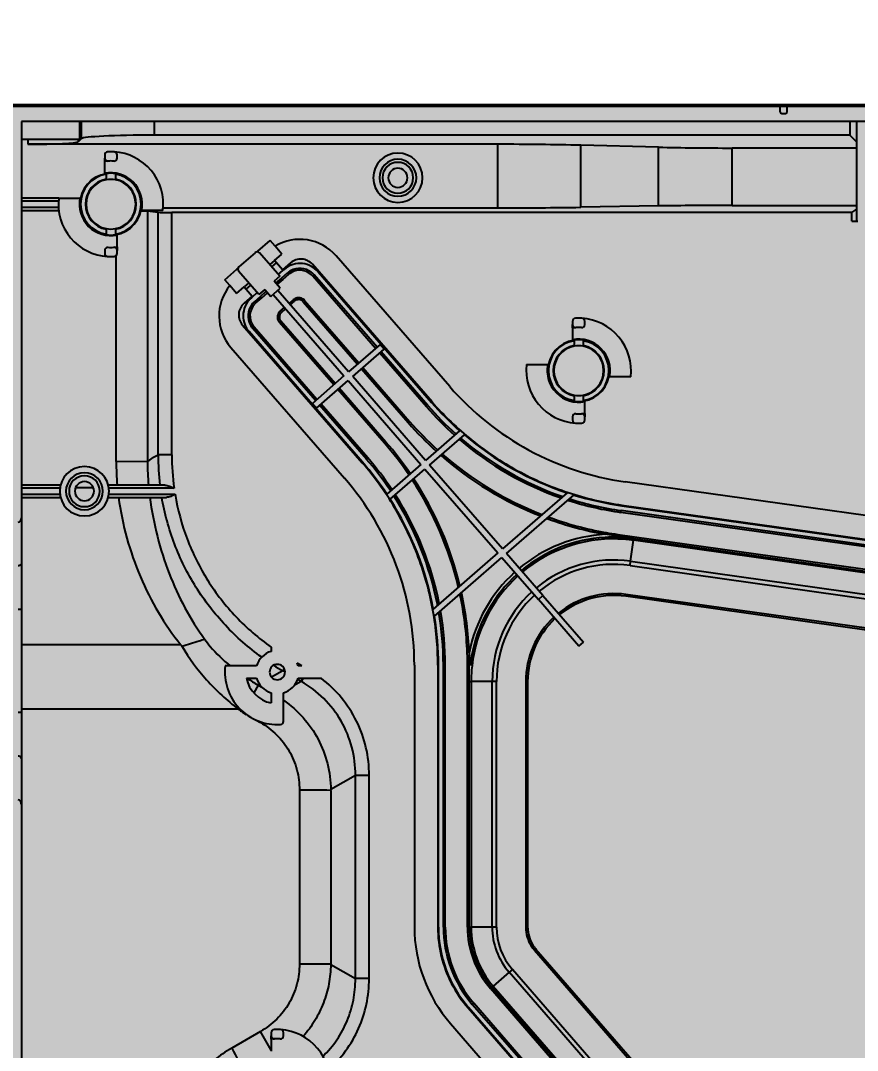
# Model space of a CAD drawing. Header units: millimetres. Extents: x -1070 to 42146, y 1440 to 12921.
# Drawn here: x 911.9 to 1047.5, y 3368.5 to 3535.3 of the extents above; entities that cross this region are included whole.
import ezdxf

# ---------------------------------------------------------------- set-up
doc = ezdxf.new("R2010")
doc.units = ezdxf.units.MM
doc.layers.add('DIM', color=4, linetype='Continuous')
doc.layers.add('n', color=7, linetype='Continuous')
doc.styles.get("Standard").update_dxf_attribs({"font": 'arial.ttf'})
doc.dimstyles.new('ISO-200', dxfattribs={"dimtxt": 30, "dimasz": 25, "dimexe": 1.25, "dimexo": 5, "dimgap": 5, "dimtad": 1, "dimtoh": 1, "dimdec": 1, "dimdsep": 46, "dimtxsty": 'Standard', "dimcen": 2.5, "dimadec": 0, "dimazin": 0, "dimtfac": 1, "dimtdec": 1, "dimtmove": 0, "dimatfit": 3, "dimfxl": 1, "dimarcsym": 0})

# ---------------------------------------------------------------- blocks, each defined once
blk = doc.blocks.new('*D47')
at = {"layer": 'Defpoints', "color": 0, "transparency": 16777216}
for p in [(1160.42, 3626.15), (660.62, 3521.94), (1160.42, 3521.94)]:
    blk.add_point(p, dxfattribs=at)
at = {"layer": 'DIM', "color": 0, "lineweight": -2, "transparency": 16777216}
for p, q in [((660.62, 3526.94), (660.62, 3627.4)), ((1160.42, 3526.94), (1160.42, 3627.4)), ((685.62, 3626.15), (1135.42, 3626.15))]:
    blk.add_line(p, q, dxfattribs=at)
at = {"layer": 'DIM', "color": 0, "transparency": 16777216}
for points in [[(685.62, 3630.32), (685.62, 3621.98), (660.62, 3626.15)], [(1135.42, 3630.32), (1135.42, 3621.98), (1160.42, 3626.15)]]:
    blk.add_solid(points, dxfattribs=at)
at = {"layer": 'DIM', "color": 0, "lineweight": -3, "transparency": 16777216, "insert": (884.82, 3661.79), "char_height": 30, "attachment_point": 2}
blk.add_mtext('499.8', dxfattribs=at)

msp = doc.modelspace()

# ---------------------------------------------------------------- hatches: boundary and pattern name
at = {"lineweight": -3}
h = msp.add_hatch(color=256, dxfattribs=at)
h.dxf.hatch_style = 1
h.paths.add_polyline_path([(910.622, 3521.681), (910.622, 3271.661), (1160.622, 3271.661), (1160.622, 3521.681)])

# ---------------------------------------------------------------- linework, layer by layer
at = {"color": 1, "lineweight": -3}
msp.add_lwpolyline([(660.622, 3521.435), (1160.422, 3521.435), (1160.422, 2771.638), (660.622, 2771.641)], close=True, dxfattribs=at)
at = {"layer": 'DIM', "color": 7, "lineweight": -3}
for p, q in [((660.622, 3521.661), (1160.622, 3521.661)), ((910.622, 3521.681), (1160.622, 3521.681)), ((911.772, 3521.441), (1034.922, 3521.441)), ((1036.122, 3521.441), (1034.922, 3521.441)), ((1034.922, 3521.441), (1034.922, 3520.541)), ((1035.222, 3520.241), (1035.822, 3520.241)), ((1036.122, 3520.541), (1036.122, 3521.441)), ((1036.122, 3521.441), (1159.222, 3521.441)), ((1081.874, 3518.941), (912.022, 3518.941)), ((921.479, 3516.041), (921.479, 3518.941)), ((921.727, 3518.941), (921.727, 3516.147)), ((933.511, 3518.941), (933.511, 3516.733)), ((1046.23, 3518.941), (1046.23, 3516.733)), ((1047.398, 3515.565), (1047.398, 3518.941)), ((921.479, 3516.041), (912.022, 3516.041)), ((913.044, 3516.041), (913.044, 3515.244)), ((989.209, 3515.244), (913.044, 3515.244)), ((921.232, 3516.041), (921.232, 3515.651)), ((921.55, 3515.969), (921.232, 3515.651)), ((921.727, 3516.147), (921.55, 3515.969)), ((1046.23, 3516.733), (933.511, 3516.733)), ((989.209, 3504.94), (989.209, 3515.244)), ((1047.398, 3515.565), (1046.23, 3516.733)), ((1047.322, 3515.506), (1047.322, 3504.766)), ((925.522, 3513.525), (925.522, 3513.024)), ((927.522, 3513.024), (927.522, 3513.525)), ((1015.255, 3514.78), (1002.648, 3515.088)), ((1002.648, 3505.044), (1002.648, 3515.088)), ((1015.255, 3505.25), (1015.255, 3514.78)), ((1047.322, 3514.642), (1027.172, 3514.642)), ((1027.172, 3505.342), (1027.172, 3514.642)), ((925.522, 3512.469), (925.522, 3513.024)), ((925.522, 3510.542), (925.522, 3512.469)), ((925.522, 3510.542), (925.522, 3510.439)), ((925.772, 3510.383), (925.772, 3510.484)), ((925.772, 3510.383), (925.772, 3509.597)), ((927.272, 3510.484), (927.272, 3510.383)), ((927.272, 3510.383), (927.272, 3509.597)), ((927.522, 3510.439), (927.522, 3510.542)), ((925.772, 3509.597), (925.772, 3509.495)), ((927.272, 3509.495), (927.272, 3509.597)), ((918.081, 3506.541), (912.022, 3506.541)), ((918.036, 3506.041), (912.022, 3506.041)), ((918.081, 3506.541), (921.521, 3506.541)), ((921.624, 3506.541), (921.521, 3506.541)), ((931.523, 3506.541), (931.42, 3506.541)), ((1015.255, 3505.25), (1002.648, 3505.044)), ((1027.172, 3505.342), (1047.322, 3505.342)), ((912.022, 3505.041), (918.036, 3505.041)), ((912.022, 3504.541), (918.081, 3504.541)), ((921.521, 3504.541), (921.624, 3504.541)), ((931.41, 3504.49), (931.521, 3504.487)), ((931.42, 3504.541), (931.523, 3504.541)), ((931.521, 3504.487), (932.461, 3504.462)), ((934.963, 3504.541), (931.523, 3504.541)), ((932.461, 3504.462), (934.177, 3504.239)), ((935, 3504.94), (989.209, 3504.94)), ((1046.576, 3504.179), (936.398, 3504.179)), ((1046.576, 3504.179), (1047.398, 3504.727)), ((1046.576, 3502.791), (1046.576, 3504.179)), ((1047.398, 3502.791), (1047.398, 3504.727)), ((1046.576, 3502.791), (1047.555, 3502.791)), ((925.522, 3500.642), (925.522, 3500.54)), ((925.772, 3501.586), (925.772, 3501.484)), ((925.772, 3501.484), (925.772, 3500.698)), ((925.772, 3500.597), (925.772, 3500.698)), ((927.272, 3501.484), (927.272, 3501.586)), ((927.272, 3501.484), (927.272, 3500.698)), ((927.272, 3500.698), (927.272, 3500.597)), ((927.522, 3500.54), (927.522, 3500.642)), ((927.522, 3498.613), (927.522, 3500.54)), ((927.522, 3498.613), (927.522, 3498.057)), ((950.348, 3497.952), (952.31, 3499.657)), ((953.119, 3498.727), (952.31, 3499.657)), ((954.222, 3497.458), (953.119, 3498.727)), ((925.522, 3498.057), (925.522, 3497.556)), ((927.522, 3497.556), (927.522, 3498.057)), ((949.914, 3497.688), (947.273, 3495.392)), ((950.179, 3497.805), (950.348, 3497.952)), ((953.9, 3493.865), (950.62, 3497.639)), ((953.015, 3496.408), (954.222, 3497.458)), ((981.422, 3475.999), (963.026, 3497.161)), ((953.015, 3496.408), (952.26, 3495.752)), ((952.588, 3495.374), (953.343, 3496.03)), ((954.327, 3494.898), (953.015, 3496.408)), ((955.648, 3496.047), (954.327, 3494.898)), ((944.989, 3493.294), (946.951, 3494.999)), ((946.951, 3494.999), (947.12, 3495.146)), ((950.504, 3490.913), (947.224, 3494.686)), ((953.9, 3493.865), (952.957, 3493.045)), ((954.163, 3493.563), (953.219, 3492.743)), ((953.638, 3494.167), (954.392, 3494.823)), ((955.106, 3494.383), (954.163, 3493.563)), ((955.303, 3494.157), (954.359, 3493.337)), ((954.392, 3494.823), (954.581, 3494.987)), ((955.303, 3494.157), (955.106, 3494.383)), ((959.253, 3493.881), (959.479, 3494.077)), ((969.422, 3482.183), (959.253, 3493.881)), ((969.648, 3482.379), (959.479, 3494.077)), ((945.798, 3492.363), (944.989, 3493.294)), ((946.902, 3491.094), (945.798, 3492.363)), ((946.902, 3491.094), (948.109, 3492.143)), ((948.864, 3492.8), (948.109, 3492.143)), ((948.109, 3492.143), (949.421, 3490.634)), ((948.437, 3491.766), (949.192, 3492.422)), ((952.431, 3490.601), (953.941, 3491.913)), ((953.941, 3491.913), (952.957, 3493.045)), ((954.359, 3493.337), (953.416, 3492.517)), ((949.421, 3490.634), (948.1, 3489.486)), ((949.298, 3490.395), (949.487, 3490.559)), ((949.487, 3490.559), (950.242, 3491.215)), ((949.823, 3489.791), (950.766, 3490.611)), ((950.02, 3489.564), (950.963, 3490.384)), ((951.447, 3491.733), (950.504, 3490.913)), ((950.766, 3490.611), (951.71, 3491.431)), ((950.963, 3490.384), (951.907, 3491.205)), ((951.447, 3491.733), (952.431, 3490.601)), ((952.809, 3490.929), (964.29, 3477.721)), ((965.045, 3478.377), (953.564, 3491.585)), ((949.823, 3489.791), (950.02, 3489.564)), ((953.967, 3488.225), (954.646, 3488.816)), ((954.163, 3487.999), (954.843, 3488.589)), ((955.4, 3489.472), (956.08, 3490.062)), ((955.597, 3489.245), (956.277, 3489.836)), ((956.08, 3490.062), (956.277, 3489.836)), ((957.914, 3489.934), (957.687, 3489.737)), ((957.687, 3489.737), (966.478, 3479.624)), ((957.914, 3489.934), (966.705, 3479.821)), ((953.967, 3488.225), (954.163, 3487.999)), ((949.517, 3485.417), (949.744, 3485.614)), ((953.838, 3486.391), (954.065, 3486.588)), ((962.629, 3476.278), (953.838, 3486.391)), ((962.856, 3476.475), (954.065, 3486.588)), ((1001.318, 3486.556), (1001.318, 3486.055)), ((1001.318, 3485.5), (1001.318, 3486.055)), ((1001.318, 3485.5), (1001.318, 3483.573)), ((1003.318, 3486.055), (1003.318, 3486.556)), ((1001.318, 3483.573), (1001.318, 3483.47)), ((1001.568, 3483.414), (1001.568, 3483.515)), ((1003.068, 3483.515), (1003.068, 3483.414)), ((1003.318, 3483.47), (1003.318, 3483.573)), ((970.157, 3482.821), (965.045, 3478.377)), ((965.701, 3477.623), (970.813, 3482.067)), ((970.813, 3482.067), (970.157, 3482.821)), ((1001.568, 3483.414), (1001.568, 3482.628)), ((1001.568, 3482.628), (1001.568, 3482.527)), ((1003.068, 3483.414), (1003.068, 3482.628)), ((1003.068, 3482.527), (1003.068, 3482.628)), ((993.877, 3479.572), (997.317, 3479.572)), ((997.42, 3479.572), (997.317, 3479.572)), ((1007.319, 3479.572), (1007.216, 3479.572)), ((997.317, 3477.572), (997.42, 3477.572)), ((1007.216, 3477.572), (1007.319, 3477.572)), ((1010.759, 3477.572), (1007.319, 3477.572))]:
    msp.add_line(p, q, dxfattribs=at)
for centre, radius, start, end in [((1035.222, 3520.541), 0.3, 180, 270), ((1035.822, 3520.541), 0.3, 270, 0), ((926.022, 3513.525), 0.5, 93.58332, 180), ((926.522, 3505.541), 8.5, 86.41668, 93.58332), ((926.522, 3505.541), 8.5, 353.24367, 86.41668), ((927.022, 3513.525), 0.5, 0, 86.41668), ((973.022, 3509.822), 4, 0, 180), ((926.022, 3513.024), 0.5, 180, 273.82255), ((926.522, 3505.541), 7, 93.82255, 98.21321), ((926.522, 3505.541), 7, 86.17745, 93.82255), ((927.022, 3513.024), 0.5, 266.17745, 0), ((973.022, 3509.822), 3, 0, 180), ((973.022, 3509.822), 2.5, 0, 180), ((926.522, 3505.541), 5, 98.62693, 180), ((926.522, 3505.541), 4.9, 98.80437, 261.19563), ((926.522, 3505.541), 5.1, 348.69227, 101.30773), ((926.522, 3505.541), 5, 81.37307, 98.62693), ((926.522, 3505.541), 5, 0, 81.37307), ((926.522, 3505.541), 4.9, 278.80437, 81.19563), ((973.022, 3509.822), 1.55, 0, 180), ((926.522, 3505.541), 4.125, 100.47568, 259.52432), ((926.522, 3505.541), 4.025, 100.739, 180), ((926.522, 3505.541), 4.025, 79.261, 100.739), ((926.522, 3505.541), 4.125, 280.47568, 79.52432), ((926.522, 3505.541), 4.025, 0, 79.261), ((973.022, 3509.822), 4, 180, 0), ((973.022, 3509.822), 3, 180, 0), ((973.022, 3509.822), 2.5, 180, 0), ((973.022, 3509.822), 1.55, 180, 0), ((926.522, 3505.541), 8.5, 173.24367, 266.41668), ((926.522, 3505.541), 5.1, 168.69227, 281.30773), ((926.522, 3505.541), 5, 180, 261.37307), ((926.522, 3505.541), 4.025, 180, 259.261), ((926.522, 3505.541), 4.025, 280.739, 0), ((926.522, 3505.541), 5, 278.62693, 0), ((926.522, 3505.541), 4.025, 259.261, 280.739), ((926.522, 3505.541), 5, 261.37307, 278.62693), ((926.022, 3498.057), 0.5, 86.17745, 180), ((926.522, 3505.541), 7, 266.17745, 273.82255), ((926.522, 3505.541), 7, 273.82255, 278.21321), ((927.022, 3498.057), 0.5, 0, 93.82255), ((957.14, 3492.044), 7.8, 41, 121.03323), ((926.022, 3497.556), 0.5, 180, 266.41668), ((926.522, 3505.541), 8.5, 266.41668, 273.58332), ((927.022, 3497.556), 0.5, 273.58332, 0), ((950.243, 3497.311), 0.5, 41, 131), ((947.601, 3495.014), 0.5, 131, 221), ((957.14, 3492.044), 3.9, 111.01277, 131), ((957.288, 3494.16), 2.5, 108.49993, 131), ((957.14, 3492.044), 3.9, 105.98723, 111.01277), ((957.14, 3492.044), 3.9, 60.98723, 105.98723), ((957.288, 3494.16), 2.5, 85.99988, 108.49993), ((957.288, 3494.16), 2.5, 63.49994, 85.99988), ((957.288, 3494.16), 2.5, 41, 63.49994), ((957.14, 3492.044), 3.9, 41, 60.98723), ((957.14, 3492.044), 3.1, 118.91298, 131), ((957.14, 3492.044), 2.8, 124.99881, 131), ((957.14, 3492.044), 2.8, 47.00142, 124.99881), ((957.14, 3492.044), 3.1, 53.08702, 118.91298), ((957.14, 3492.044), 3.1, 41, 53.08702), ((957.14, 3492.044), 2.8, 41, 47.00142), ((951.857, 3487.451), 7.8, 140.96677, 221), ((951.857, 3487.451), 3.9, 131, 150.98723), ((956.933, 3489.081), 1.3, 123.38953, 131), ((956.933, 3489.081), 1.3, 93.53964, 123.38953), ((956.933, 3489.081), 1.3, 78.49811, 93.53964), ((956.933, 3489.081), 1.3, 41, 78.49811), ((949.741, 3487.599), 2.5, 153.49994, 175.99988), ((949.741, 3487.599), 2.5, 131, 153.49994), ((951.857, 3487.451), 3.9, 150.98723, 195.98723), ((951.857, 3487.451), 3.1, 143.08702, 208.91298), ((951.857, 3487.451), 2.8, 137.0428, 214.95761), ((951.857, 3487.451), 3.1, 131, 143.08702), ((951.857, 3487.451), 2.8, 131, 137.0428), ((956.933, 3489.081), 1, 123.29166, 131), ((956.933, 3489.081), 1, 108.5, 123.29166), ((956.933, 3489.081), 1, 63.5, 108.5), ((956.933, 3489.081), 1, 41, 63.5), ((949.741, 3487.599), 2.5, 175.99988, 198.49993), ((954.819, 3487.244), 1.3, 168.49811, 183.53964), ((954.819, 3487.244), 1.3, 183.53964, 198.68507), ((954.819, 3487.244), 1.3, 131, 168.49811), ((954.819, 3487.244), 1.3, 198.68507, 221), ((954.819, 3487.244), 1, 153.5, 198.5), ((954.819, 3487.244), 1, 198.5, 213.29166), ((954.819, 3487.244), 1, 131, 153.5), ((1001.818, 3486.556), 0.5, 93.58332, 180), ((1002.318, 3478.572), 8.5, 86.41668, 93.58332), ((1002.318, 3478.572), 8.5, 353.24367, 86.41668), ((1002.818, 3486.556), 0.5, 0, 86.41668), ((949.741, 3487.599), 2.5, 198.49993, 221), ((951.857, 3487.451), 3.9, 195.98723, 201.01277), ((951.857, 3487.451), 3.9, 201.01277, 221), ((951.857, 3487.451), 3.1, 208.91298, 214.89228), ((951.857, 3487.451), 3.1, 214.89228, 221), ((951.857, 3487.451), 2.8, 214.95761, 221), ((954.819, 3487.244), 1, 213.29166, 221), ((1001.818, 3486.055), 0.5, 180, 273.82255), ((1002.318, 3478.572), 7, 93.82255, 98.21321), ((1002.318, 3478.572), 7, 86.17745, 93.82255), ((1002.818, 3486.055), 0.5, 266.17745, 0), ((1002.318, 3478.572), 5, 98.62693, 180), ((1002.318, 3478.572), 5.1, 348.69227, 101.30773), ((1002.318, 3478.572), 5, 81.37307, 98.62693), ((1002.318, 3478.572), 5, 0, 81.37307), ((1002.318, 3478.572), 4.025, 100.739, 180), ((1002.318, 3478.572), 4.025, 79.261, 100.739), ((1002.318, 3478.572), 4.025, 0, 79.261)]:
    msp.add_arc(centre, radius, start, end, dxfattribs=at)
for centre, major_axis, ratio, start_param, end_param in [((913.044, 3515.674), (8.2, 0), 0.0524078, -1.5707963, -0.0523599), ((933.511, 3516.114), (11.8, 0), 0.0524078, 1.5707963, 3.0892328), ((989.209, 3513.578), (31.8, 0), 0.0524078, 1.134464, 1.5707963), ((1055.522, 3515.506), (8.2, 0), 0.0524078, 3.0052701, 3.1415927), ((1027.172, 3516.119), (28.2, 0), 0.0524078, -2.0071286, -1.5707963), ((1027.172, 3504.357), (28.2, 0), 0.0349208, 1.5707963, 2.0071286), ((936.398, 3504.259), (2.3, 0), 0.0349208, -2.8797933, -1.5707963), ((989.209, 3506.051), (31.8, 0), 0.0349208, -1.5707963, -1.134464), ((1055.522, 3504.766), (8.2, 0), 0.0349208, 3.1415926, 3.2779152)]:
    msp.add_ellipse(centre, major_axis=major_axis, ratio=ratio, start_param=start_param, end_param=end_param, dxfattribs=at)
at = {"layer": 'n', "color": 7, "linetype": 'Continuous', "lineweight": -3, "true_color": 0xffffff}
for p, q in [((912.022, 3518.941), (912.022, 3454.748)), ((932.461, 3504.462), (932.461, 3463.827)), ((934.177, 3464.919), (934.177, 3504.239)), ((936.398, 3464.919), (936.398, 3504.179)), ((927.388, 3463.837), (927.388, 3497.216)), ((978.554, 3473.506), (959.175, 3495.8)), ((960.083, 3494.602), (978.478, 3473.441)), ((947.854, 3485.959), (967.233, 3463.665)), ((959.686, 3473.719), (949.517, 3485.417)), ((959.913, 3473.916), (949.744, 3485.614)), ((967.309, 3463.731), (948.913, 3484.893)), ((945.97, 3482.334), (964.365, 3461.172)), ((977.648, 3472.719), (970.078, 3481.428)), ((977.875, 3472.916), (970.304, 3481.625)), ((967.135, 3478.869), (974.705, 3470.16)), ((967.361, 3479.066), (974.931, 3470.357)), ((964.29, 3477.721), (959.178, 3473.277)), ((959.834, 3472.523), (964.946, 3476.967)), ((964.946, 3476.967), (976.755, 3463.382)), ((977.51, 3464.038), (965.701, 3477.623)), ((970.856, 3466.815), (963.286, 3475.523)), ((971.082, 3467.011), (963.512, 3475.72)), ((1001.318, 3473.674), (1001.318, 3473.571)), ((1001.568, 3474.617), (1001.568, 3474.516)), ((1001.568, 3474.516), (1001.568, 3473.73)), ((1001.568, 3473.629), (1001.568, 3473.73)), ((1003.068, 3474.516), (1003.068, 3474.617)), ((1003.068, 3474.516), (1003.068, 3473.73)), ((1003.068, 3473.73), (1003.068, 3473.629)), ((1003.318, 3473.571), (1003.318, 3473.674)), ((1003.318, 3471.644), (1003.318, 3473.571)), ((959.178, 3473.277), (959.834, 3472.523)), ((967.913, 3464.256), (960.342, 3472.965)), ((968.139, 3464.453), (960.569, 3473.161)), ((977.648, 3472.719), (977.875, 3472.916)), ((974.931, 3470.357), (974.705, 3470.16)), ((1001.318, 3471.089), (1001.318, 3470.588)), ((1003.318, 3471.644), (1003.318, 3471.089)), ((1003.318, 3470.588), (1003.318, 3471.089)), ((983.033, 3468.839), (977.51, 3464.038)), ((970.856, 3466.815), (971.082, 3467.011)), ((978.166, 3463.283), (983.795, 3468.177)), ((932.461, 3463.827), (927.388, 3463.837)), ((936.398, 3464.919), (934.177, 3464.919)), ((967.913, 3464.256), (968.139, 3464.453)), ((976.755, 3463.382), (971.232, 3458.581)), ((971.782, 3457.734), (977.411, 3462.627)), ((977.411, 3462.627), (989.22, 3449.042)), ((989.975, 3449.698), (978.166, 3463.283)), ((1051.866, 3454.655), (1009.86, 3460.559)), ((918.367, 3460.041), (912.022, 3460.041)), ((918.272, 3459.541), (912.022, 3459.541)), ((912.022, 3458.541), (918.272, 3458.541)), ((920.811, 3459.64), (923.67, 3459.64)), ((935.264, 3460.041), (926.113, 3460.041)), ((936.773, 3459.541), (926.209, 3459.541)), ((926.209, 3458.541), (936.927, 3458.541)), ((1000.429, 3458.786), (989.975, 3449.698)), ((912.022, 3458.041), (918.367, 3458.041)), ((926.113, 3458.041), (935.559, 3458.041)), ((990.631, 3448.944), (1000.833, 3457.813)), ((1000.833, 3457.813), (1001.542, 3458.429)), ((1009.331, 3456.796), (1051.337, 3450.892)), ((1009.164, 3455.608), (1009.206, 3455.905)), ((1051.17, 3449.704), (1009.164, 3455.608)), ((1051.212, 3450.001), (1009.206, 3455.905)), ((1009.317, 3456.697), (1051.324, 3450.793)), ((912.022, 3454.748), (912.022, 3447.323)), ((1008.621, 3451.746), (1006.624, 3452.064)), ((1008.663, 3452.043), (1008.621, 3451.746)), ((1008.663, 3452.043), (1050.669, 3446.139)), ((1008.621, 3451.746), (1011.254, 3451.375)), ((1010.739, 3447.704), (1011.214, 3451.085)), ((1011.254, 3451.375), (1011.214, 3451.085)), ((1050.587, 3445.552), (1011.214, 3451.085)), ((1011.254, 3451.375), (1050.628, 3445.842)), ((989.22, 3449.042), (978.766, 3439.955)), ((996.535, 3442.151), (990.631, 3448.944)), ((912.022, 3447.323), (912.022, 3439.899)), ((978.965, 3438.802), (989.876, 3448.288)), ((989.876, 3448.288), (995.781, 3441.495)), ((1010.64, 3447.004), (1010.739, 3447.704)), ((1010.64, 3447.004), (1050.013, 3441.471)), ((1010.739, 3447.704), (1050.112, 3442.171)), ((995.781, 3441.495), (996.535, 3442.151)), ((996.535, 3442.151), (1003.096, 3434.604)), ((1009.939, 3442.017), (1009.981, 3442.314)), ((1049.312, 3436.484), (1009.939, 3442.017)), ((1049.354, 3436.781), (1009.981, 3442.314)), ((1002.341, 3433.948), (995.781, 3441.495)), ((912.022, 3439.899), (911.522, 3439.899)), ((912.022, 3439.899), (912.022, 3423.183)), ((937.842, 3434.161), (912.022, 3434.161)), ((952.49, 3433.787), (952.49, 3433.098)), ((1002.341, 3433.948), (1003.096, 3434.604)), ((984.561, 3432.884), (984.598, 3430.863)), ((950.136, 3430.744), (945.049, 3430.744)), ((954.589, 3430.341), (954.364, 3429.953)), ((957.437, 3430.744), (956.682, 3431.18)), ((957.437, 3430.744), (956.844, 3430.744)), ((975.698, 3430.863), (975.698, 3388.443)), ((979.498, 3430.863), (979.498, 3388.443)), ((979.598, 3388.443), (979.598, 3430.863)), ((980.398, 3388.443), (980.398, 3430.863)), ((980.398, 3430.863), (980.698, 3430.863)), ((980.698, 3388.443), (980.698, 3430.863)), ((984.298, 3388.443), (984.298, 3430.863)), ((984.598, 3430.863), (984.298, 3430.863)), ((984.598, 3428.203), (984.598, 3430.863)), ((948.489, 3428.744), (950.136, 3428.744)), ((954.364, 3429.953), (952.559, 3428.91)), ((954.74, 3429.736), (954.364, 3429.953)), ((957.355, 3428.226), (956.783, 3428.556)), ((956.844, 3428.744), (960.581, 3428.744)), ((957.654, 3428.744), (957.355, 3428.226)), ((950.403, 3427.629), (949.67, 3426.365)), ((950.595, 3427.777), (950.371, 3427.647)), ((950.371, 3427.647), (951.001, 3427.284)), ((957.355, 3428.226), (956.245, 3427.585)), ((984.598, 3388.443), (984.598, 3428.203)), ((984.598, 3428.203), (984.891, 3428.203)), ((988.305, 3428.203), (984.891, 3428.203)), ((984.891, 3428.203), (984.891, 3388.443)), ((989.012, 3428.203), (988.305, 3428.203)), ((988.305, 3388.443), (988.305, 3428.203)), ((989.012, 3388.443), (989.012, 3428.203)), ((993.748, 3428.203), (993.748, 3388.443)), ((994.048, 3428.203), (993.748, 3428.203)), ((994.048, 3428.203), (994.048, 3388.443)), ((952.49, 3426.39), (952.49, 3424.743)), ((954.49, 3421.76), (954.49, 3426.39)), ((947.177, 3423.755), (912.022, 3423.755)), ((947.712, 3423.509), (947.645, 3423.399)), ((912.022, 3423.183), (911.522, 3423.183)), ((912.022, 3423.183), (912.022, 3415.758)), ((947.645, 3423.401), (947.826, 3423.259)), ((947.883, 3423.356), (947.825, 3423.26)), ((947.826, 3423.259), (948.454, 3422.896)), ((950.078, 3421.959), (950.747, 3421.573)), ((950.808, 3421.679), (950.746, 3421.574)), ((912.022, 3415.758), (912.022, 3408.334)), ((966.145, 3413.001), (962.151, 3410.695)), ((966.145, 3380.08), (966.145, 3413.001)), ((968.367, 3413.001), (966.145, 3413.001)), ((968.367, 3380.08), (968.367, 3413.001)), ((957.081, 3410.61), (957.079, 3382.477)), ((962.152, 3410.579), (962.151, 3410.695)), ((962.152, 3410.579), (962.152, 3382.502)), ((912.022, 3408.334), (912.022, 3273.041)), ((980.398, 3388.443), (980.698, 3388.443)), ((984.598, 3388.443), (984.298, 3388.443)), ((984.598, 3388.443), (984.891, 3388.443)), ((988.305, 3388.443), (984.891, 3388.443)), ((989.012, 3388.443), (988.305, 3388.443)), ((994.048, 3388.443), (993.748, 3388.443)), ((995.385, 3384.868), (995.158, 3384.671)), ((995.158, 3384.671), (1018.15, 3358.222)), ((995.385, 3384.868), (1018.376, 3358.419)), ((962.151, 3382.386), (962.152, 3382.502)), ((962.151, 3382.386), (966.145, 3380.08)), ((968.367, 3380.08), (966.145, 3380.08)), ((991.05, 3381.1), (988.474, 3378.86)), ((991.584, 3381.564), (991.05, 3381.1)), ((1014.042, 3354.651), (991.05, 3381.1)), ((1014.575, 3355.115), (991.584, 3381.564)), ((988.253, 3378.668), (988.026, 3378.471)), ((1011.018, 3352.022), (988.026, 3378.471)), ((988.253, 3378.668), (988.474, 3378.86)), ((1011.244, 3352.219), (988.253, 3378.668)), ((988.474, 3378.86), (1011.465, 3352.411)), ((984.404, 3375.322), (992.619, 3365.871)), ((992.694, 3365.937), (984.479, 3375.388)), ((985.083, 3375.912), (985.309, 3376.109)), ((993.757, 3365.933), (985.083, 3375.912)), ((993.984, 3366.13), (985.309, 3376.109)), ((981.536, 3372.829), (1004.527, 3346.38)), ((950.752, 3371.51), (946.096, 3368.824)), ((952.49, 3371.322), (952.49, 3370.821)), ((952.49, 3370.266), (952.49, 3370.821)), ((952.49, 3370.266), (952.49, 3368.339)), ((954.49, 3370.821), (954.49, 3371.322))]:
    msp.add_line(p, q, dxfattribs=at)
for centre, radius, start, end in [((1002.318, 3478.572), 4.9, 98.80437, 261.19563), ((1002.318, 3478.572), 4.125, 100.47568, 259.52432), ((1002.318, 3478.572), 4.9, 278.80437, 81.19563), ((1002.318, 3478.572), 4.125, 280.47568, 79.52432), ((1002.318, 3478.572), 8.5, 173.24367, 266.41668), ((1002.318, 3478.572), 5.1, 168.69227, 281.30773), ((1002.318, 3478.572), 5, 180, 261.37307), ((1002.318, 3478.572), 4.025, 180, 259.261), ((1002.318, 3478.572), 4.025, 280.739, 0), ((1002.318, 3478.572), 5, 278.62693, 0), ((1016.289, 3506.309), 46.2, 221, 262), ((1016.289, 3506.309), 50, 221, 231.25), ((1002.318, 3478.572), 4.025, 259.261, 280.739), ((1002.318, 3478.572), 5, 261.37307, 278.62693), ((1016.289, 3506.309), 51.2, 221, 228.24935), ((1016.289, 3506.309), 50.9, 221, 228.25263), ((1016.289, 3506.309), 50.1, 221, 228.4094), ((1016.289, 3506.309), 55.1, 221, 227.73377), ((1016.289, 3506.309), 54.8, 221, 227.73663), ((1001.818, 3471.089), 0.5, 86.17745, 180), ((1001.818, 3470.588), 0.5, 180, 266.41668), ((1002.318, 3478.572), 7, 266.17745, 273.82255), ((1002.318, 3478.572), 7, 273.82255, 278.21321), ((1002.818, 3471.089), 0.5, 0, 93.82255), ((1002.818, 3470.588), 0.5, 273.58332, 0), ((1002.318, 3478.572), 8.5, 266.41668, 273.58332), ((929.498, 3430.863), 54.8, 34.26337, 41), ((929.498, 3430.863), 55.1, 34.26623, 41), ((1016.289, 3506.309), 51.2, 229.37892, 229.43559), ((1016.289, 3506.309), 51.2, 229.43559, 250.82031), ((1016.289, 3506.309), 50.9, 229.42866, 250.82594), ((1016.289, 3506.309), 50.1, 229.56425, 251.544), ((1016.289, 3506.309), 50, 231.25, 241.5), ((973.567, 3463.906), 46.179, 180.08494, 184.80099), ((973.389, 3463.734), 40.928, 179.8691, 185.17708), ((975.374, 3465.007), 41.198, 180.12265, 186.92405), ((975.278, 3464.927), 38.88, 180.01106, 187.96246), ((929.498, 3430.863), 50, 30.75, 41), ((929.498, 3430.863), 50.1, 33.5906, 41), ((929.498, 3430.863), 50.9, 33.74737, 41), ((929.498, 3430.863), 51.2, 33.75065, 41), ((1016.289, 3506.309), 55.1, 228.78204, 228.8308), ((1016.289, 3506.309), 55.1, 228.8308, 248.52165), ((1016.289, 3506.309), 54.8, 228.8249, 248.52658), ((922.24, 3459.041), 4, 0, 180), ((922.24, 3459.041), 3, 0, 180), ((1016.289, 3506.309), 50, 241.5, 251.75), ((922.24, 3459.041), 2.5, 0, 180), ((922.24, 3459.041), 1.55, 0, 180), ((929.498, 3430.863), 46.2, 0, 41), ((929.498, 3430.863), 54.8, 13.47342, 33.1751), ((929.498, 3430.863), 55.1, 33.1692, 33.21796), ((929.498, 3430.863), 55.1, 13.47835, 33.1692), ((922.24, 3459.041), 4, 180, 0), ((922.24, 3459.041), 3, 180, 0), ((922.24, 3459.041), 2.5, 180, 0), ((922.24, 3459.041), 1.55, 180, 0), ((1016.289, 3506.309), 50, 251.75, 262), ((929.498, 3430.863), 50.1, 10.456, 32.43575), ((929.498, 3430.863), 50.9, 32.41847, 32.57134), ((929.498, 3430.863), 50.9, 11.17406, 32.41847), ((929.498, 3430.863), 51.2, 32.56441, 32.62108), ((929.498, 3430.863), 51.2, 11.17969, 32.56441), ((1016.289, 3506.309), 50.9, 250.82594, 251.01405), ((1016.289, 3506.309), 51.2, 252.1187, 252.32655), ((1016.289, 3506.309), 51.2, 252.32655, 262), ((1016.289, 3506.309), 50.9, 252.32278, 262), ((1016.289, 3506.309), 50.1, 252.88121, 262), ((929.498, 3430.863), 50, 20.5, 30.75), ((1016.289, 3506.309), 54.8, 248.52658, 248.6852), ((1016.289, 3506.309), 55.1, 249.70059, 249.87626), ((1016.289, 3506.309), 55.1, 249.87626, 259.89668), ((1016.289, 3506.309), 54.8, 249.87246, 259.9023), ((1007.998, 3428.203), 23.9, 93.29629, 129.80126), ((1016.289, 3506.309), 54.8, 259.9023, 259.97711), ((1016.289, 3506.309), 54.8, 259.97711, 262), ((1007.998, 3428.203), 23.4, 93.46854, 129.77564), ((1007.998, 3428.203), 23.107, 88.45538, 129.76012), ((1007.998, 3428.203), 23.4, 93.31535, 93.46854), ((1007.998, 3428.203), 23.4, 88.5961, 93.31535), ((1007.998, 3428.203), 23.4, 88.48835, 88.5961), ((1007.998, 3428.203), 23.4, 88.41734, 88.48835), ((1007.998, 3428.203), 23.107, 88.36775, 88.45538), ((1007.998, 3428.203), 23.4, 82, 88.41734), ((1007.998, 3428.203), 23.107, 82, 88.36775), ((929.498, 3430.863), 50, 10.25, 20.5), ((1007.998, 3428.203), 19.693, 82, 129.54511), ((1007.998, 3428.203), 18.986, 82, 129.49091), ((1007.998, 3428.203), 23.9, 132.19874, 168.72459), ((1007.998, 3428.203), 23.107, 132.23988, 173.54462), ((1007.998, 3428.203), 23.4, 132.22436, 167.52512), ((929.498, 3430.863), 54.8, 13.3148, 13.47342), ((929.498, 3430.863), 54.8, 2.0977, 12.12754), ((929.498, 3430.863), 55.1, 12.12376, 12.29941), ((929.498, 3430.863), 55.1, 2.09386, 12.12376), ((1007.998, 3428.203), 19.693, 132.45489, 180), ((1007.998, 3428.203), 18.986, 132.50909, 180), ((1007.998, 3428.203), 14.25, 82, 128.98921), ((1007.998, 3428.203), 13.95, 82, 128.94595), ((929.498, 3430.863), 50.9, 10.98595, 11.17406), ((929.498, 3430.863), 50, 0, 10.25), ((929.498, 3430.863), 50, 0, 10.25), ((929.498, 3430.863), 50.1, 0, 9.11879), ((929.498, 3430.863), 50.9, 0, 9.67722), ((929.498, 3430.863), 51.2, 9.67345, 9.8813), ((929.498, 3430.863), 51.2, 0, 9.67345), ((1007.998, 3428.203), 14.25, 133.01079, 180), ((1007.998, 3428.203), 13.95, 133.05405, 180), ((946.48, 3441.069), 11.06, 218.65004, 220.32958), ((953.49, 3429.744), 3.5, 106.60155, 163.39845), ((929.498, 3430.863), 54.8, 2.02285, 2.0977), ((929.498, 3430.863), 54.8, 0, 2.02285), ((1007.998, 3428.203), 23.4, 168.70787, 172.71823), ((1007.998, 3428.203), 23.4, 167.52512, 168.70787), ((953.49, 3429.744), 8.5, 173.24367, 273.58332), ((953.49, 3429.744), 1.25, 0, 180), ((975.102, 3465.694), 41.321, 237.49746, 239.87724), ((953.49, 3429.744), 3.5, 16.60155, 24.22159), ((1007.998, 3428.203), 23.4, 173.52023, 173.5978), ((1007.998, 3428.203), 23.4, 172.71823, 173.52023), ((1007.998, 3428.203), 23.107, 173.63222, 180), ((1007.998, 3428.203), 23.107, 173.54462, 173.63222), ((953.49, 3429.744), 5.1, 191.30773, 258.69227), ((966.912, 3456.856), 33.567, 236.87599, 240.47791), ((953.49, 3429.744), 3.5, 196.60155, 253.39845), ((953.49, 3429.744), 1.25, 180, 0), ((953.49, 3429.744), 3.5, 286.60155, 343.39845), ((1063.43, 3576.694), 192.107, 232.76084, 232.93562), ((953.99, 3421.76), 0.5, 273.58332, 0), ((954.974, 2645.734), 764.879, 89.462294, 89.842224), ((999.498, 3388.443), 23.8, 180, 221), ((999.498, 3388.443), 20, 180, 193.66772), ((999.498, 3388.443), 19.9, 180, 221), ((999.498, 3388.443), 19.1, 180, 221), ((999.498, 3388.443), 18.8, 180, 221), ((999.498, 3388.443), 15.2, 180, 221), ((999.498, 3388.443), 14.9, 180, 221), ((999.498, 3388.443), 14.607, 180, 221), ((999.498, 3388.443), 11.193, 180, 221), ((999.498, 3388.443), 10.486, 180, 221), ((999.498, 3388.443), 5.75, 180, 184.60306), ((999.498, 3388.443), 5.45, 180, 184.58705), ((999.498, 3388.443), 5.75, 184.60306, 216.39694), ((999.498, 3388.443), 5.45, 184.58705, 216.41209), ((999.498, 3388.443), 5.45, 216.41209, 221), ((999.498, 3388.443), 20, 193.66772, 207.3375), ((999.498, 3388.443), 5.75, 216.39694, 221), ((955.551, 4199.135), 816.659, 270.107218, 270.463126), ((999.498, 3388.443), 20, 207.3375, 221), ((952.99, 3371.322), 0.5, 93.58332, 180), ((953.49, 3363.338), 8.5, 86.41668, 93.58332), ((953.49, 3363.338), 8.5, 353.24367, 86.41668), ((953.99, 3371.322), 0.5, 0, 86.41668), ((318.844, 3008.92), 728.546, 29.571494, 29.847316), ((952.99, 3370.821), 0.5, 180, 273.82255), ((953.49, 3363.338), 7, 93.82255, 98.21321), ((953.49, 3363.338), 7, 86.17745, 93.82255), ((953.99, 3370.821), 0.5, 266.17745, 0), ((2016.572, 3937.355), 1212.083, 207.972841, 208.198747)]:
    msp.add_arc(centre, radius, start, end, dxfattribs=at)
for centre, start_param, end_param in [((911.522, 3454.748), 0, 1.5707963), ((911.522, 3408.334), 1.5707963, 3.1415927)]:
    msp.add_ellipse(centre, major_axis=(0, -0.707), ratio=0.7071068, start_param=start_param, end_param=end_param, dxfattribs=at)
for points, knots in [([(934.177, 3464.919), (934.033, 3464.836), (933.821, 3464.707), (933.532, 3464.549), (933.313, 3464.436), (933.094, 3464.308), (932.815, 3464.096), (932.615, 3463.916), (932.461, 3463.827)], [0, 0, 0, 0, 0.2443297, 0.3649052, 0.4847053, 0.6075937, 0.7380795, 1, 1, 1, 1]), ([(935.264, 3460.041), (935.383, 3460.041), (935.634, 3459.991), (936.137, 3459.819), (936.516, 3459.652), (936.773, 3459.541)], [0, 0, 0, 0, 0.2247805, 0.473118, 1, 1, 1, 1]), ([(936.927, 3458.541), (936.695, 3458.425), (936.356, 3458.254), (935.898, 3458.085), (935.669, 3458.041), (935.559, 3458.041)], [0, 0, 0, 0, 0.529624, 0.7762128, 1, 1, 1, 1]), ([(936.927, 3458.541), (937.338, 3456.077), (938.649, 3451.218), (942.012, 3444.469), (946.64, 3438.516), (950.45, 3435.228), (952.49, 3433.787)], [0, 0, 0, 0, 0.2500024, 0.4999986, 0.7499956, 1, 1, 1, 1]), ([(927.775, 3458.041), (928.074, 3455.818), (928.963, 3451.437), (931.152, 3445.169), (934.09, 3439.359), (936.521, 3435.814), (937.842, 3434.161)], [0, 0, 0, 0, 0.2567597, 0.5098669, 0.7577226, 1, 1, 1, 1]), ([(932.847, 3458.041), (933.122, 3455.912), (933.925, 3451.721), (936.441, 3443.81), (939.363, 3438.304), (941.731, 3435.032)], [0, 0, 0, 0, 0.2588856, 0.5129296, 1, 1, 1, 1]), ([(950.958, 3432.16), (948.845, 3433.683), (944.899, 3437.143), (940.099, 3443.371), (936.597, 3450.411), (935.213, 3455.474), (934.771, 3458.041)], [0, 0, 0, 0, 0.2500015, 0.5000012, 0.7499997, 1, 1, 1, 1]), ([(912.022, 3447.323), (912.022, 3447.276), (911.991, 3447.176), (911.875, 3447.06), (911.711, 3446.987), (911.586, 3446.97), (911.522, 3446.97)], [0, 0, 0, 0, 0.2092799, 0.4445929, 0.7123433, 1, 1, 1, 1]), ([(941.731, 3435.032), (941.423, 3434.942), (940.193, 3434.575), (938.967, 3434.198), (938.049, 3433.911)], [0, 0, 0, 0, 0.2504403, 1, 1, 1, 1]), ([(938.049, 3433.911), (939.186, 3431.974), (941.92, 3428.262), (945.324, 3425.163), (947.177, 3423.755)], [0, 0, 0, 0, 0.4911337, 1, 1, 1, 1]), ([(941.731, 3435.032), (942.015, 3434.645), (943.246, 3433.089), (944.683, 3431.701), (945.843, 3430.744)], [0, 0, 0, 0, 0.2420028, 1, 1, 1, 1]), ([(968.367, 3413.001), (968.367, 3414.515), (968.025, 3417.554), (966.485, 3421.868), (963.995, 3425.712), (961.786, 3427.828), (960.581, 3428.744)], [0, 0, 0, 0, 0.2500031, 0.5000036, 0.7500021, 1, 1, 1, 1]), ([(966.145, 3413.001), (966.152, 3414.533), (965.77, 3417.614), (964.004, 3421.915), (961.163, 3425.594), (958.686, 3427.466), (957.355, 3428.226)], [0, 0, 0, 0, 0.2499932, 0.4999959, 0.7500011, 1, 1, 1, 1]), ([(954.49, 3425.194), (955.653, 3424.385), (957.795, 3422.483), (960.233, 3418.955), (961.773, 3414.952), (962.136, 3412.111), (962.151, 3410.695)], [0, 0, 0, 0, 0.2499793, 0.5000252, 0.7500555, 1, 1, 1, 1]), ([(950.747, 3421.573), (951.705, 3421.027), (953.485, 3419.675), (955.538, 3417.03), (956.802, 3413.93), (957.086, 3411.713), (957.081, 3410.61)], [0, 0, 0, 0, 0.2500023, 0.4999957, 0.7499892, 1, 1, 1, 1]), ([(912.022, 3415.758), (912.022, 3415.805), (911.991, 3415.906), (911.875, 3416.021), (911.711, 3416.095), (911.586, 3416.112), (911.522, 3416.112)], [0, 0, 0, 0, 0.2092799, 0.444593, 0.7123433, 1, 1, 1, 1]), ([(957.079, 3382.477), (957.085, 3381.374), (956.804, 3379.156), (955.541, 3376.056), (953.489, 3373.411), (951.711, 3372.057), (950.752, 3371.51)], [0, 0, 0, 0, 0.2500031, 0.4999967, 0.74999, 1, 1, 1, 1]), ([(962.151, 3382.386), (962.14, 3381.326), (961.931, 3379.201), (961.058, 3376.122), (959.65, 3373.249), (958.386, 3371.527), (957.684, 3370.731)], [0, 0, 0, 0, 0.2498686, 0.4999119, 0.7500238, 1, 1, 1, 1]), ([(960.894, 3367.513), (961.73, 3368.323), (963.243, 3370.119), (964.917, 3373.212), (965.934, 3376.579), (966.151, 3378.916), (966.145, 3380.08)], [0, 0, 0, 0, 0.2500028, 0.5000073, 0.7500102, 1, 1, 1, 1]), ([(961.759, 3365.306), (962.796, 3366.228), (964.681, 3368.297), (966.787, 3371.922), (968.08, 3375.91), (968.367, 3378.693), (968.367, 3380.08)], [0, 0, 0, 0, 0.2499971, 0.4999935, 0.7499937, 1, 1, 1, 1]), ([(946.096, 3368.824), (945.118, 3368.254), (943.232, 3366.987), (939.84, 3363.984), (936.313, 3359.476), (933.746, 3353.124), (933.109, 3348.594), (933.102, 3346.335)], [0, 0, 0, 0, 0.1251977, 0.2503953, 0.500259, 0.7501206, 1, 1, 1, 1])]:
    msp.add_open_spline(points, degree=3, knots=knots, dxfattribs=at)

# ---------------------------------------------------------------- dimensions: what is measured, and where the dimension line sits
at = {"layer": 'DIM', "color": 7, "lineweight": -3}
dim = msp.add_linear_dim(base=(1160.422, 3626.151), p1=(660.622, 3521.941), p2=(1160.422, 3521.941), text='499.8', dimstyle='ISO-200', dxfattribs=at)
dim.commit()
dim.dimension.update_dxf_attribs({"geometry": '*D47', "text_midpoint": (884.818, 3626.151), "dimtype": 160})

doc.saveas('drawing.dxf')
